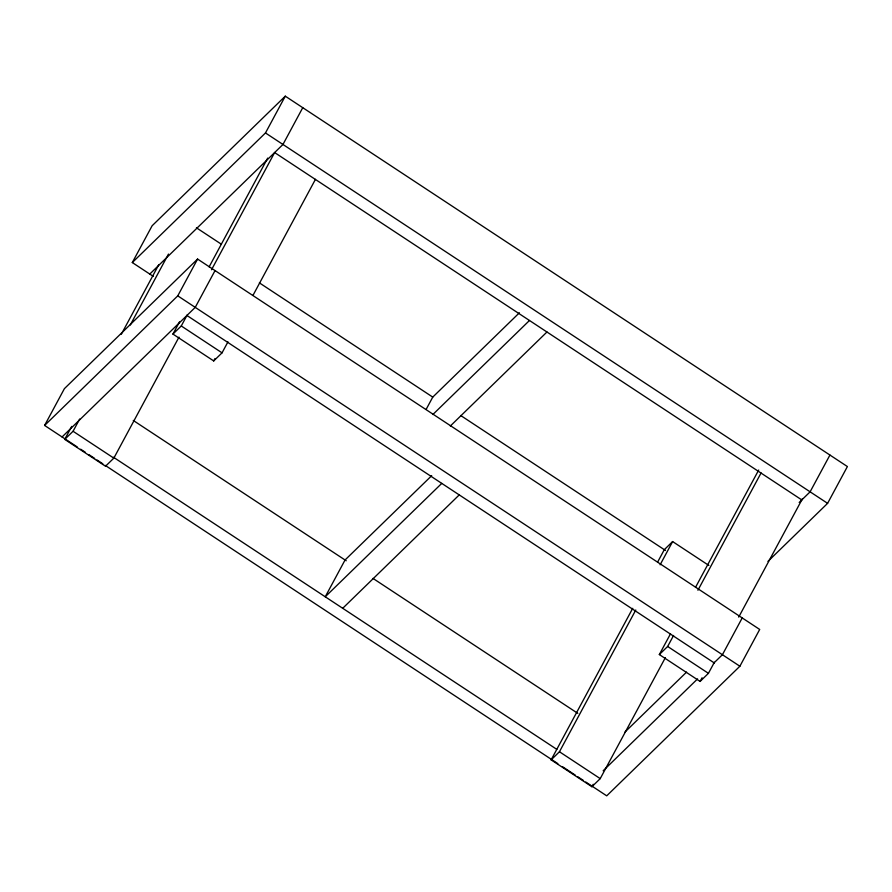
<?xml version="1.0" encoding="UTF-8"?>
<svg xmlns="http://www.w3.org/2000/svg" width="892" height="892" viewBox="0 0 892 892"><rect width="100%" height="100%" fill="white"/><g stroke="black" fill="none" stroke-linecap="round" stroke-linejoin="round"><path stroke-width="1.34" d="M77.203 446.925L44.6 425.439L64.402 388.656L197.578 259.07L759.694 629.451L739.881 666.235L606.716 795.831L585.754 782.016M153.279 276.364L132.306 262.549L152.119 225.765L285.284 96.169L847.4 466.561L827.598 503.344L767.967 561.369M178.98 337.154L113.841 458.131L105.512 466.237L64.737 439.366L71.717 426.409M121.323 334.266L158.832 264.612M64.737 439.366L73.066 431.271L79.644 419.05M130.31 324.944L168.476 254.075M44.6 425.439L177.764 295.854L197.578 259.07M132.306 262.549L265.481 132.953L285.284 96.169M227.962 341.848L222.041 352.842L213.712 360.937L172.936 334.076L179.515 321.856M209.129 266.864L267.689 158.096M172.936 334.076L181.266 325.97L187.186 314.976M211.527 269.763L274.691 152.443M215.05 270.577L195.248 307.361L62.072 436.957M302.756 107.687L282.954 144.471L149.789 274.056M213.712 360.937L215.028 358.495M252.96 295.408L315.467 179.314M426.153 409.361L432.765 397.096L519.4 312.78M665.365 657.649L600.227 778.627L591.909 786.722L551.133 759.861L632.718 608.322M657.727 561.893L664.306 549.673L672.624 541.567L708.872 565.45M551.133 759.861L559.451 751.755L635.784 610.005M660.125 564.792L672.624 541.567M714.347 662.332L708.426 673.337L700.108 681.432L659.333 654.561L670.516 633.788M695.515 587.349L758.691 470.039M591.909 786.722L593.225 784.28M659.333 654.561L667.651 646.466L673.572 635.472M697.923 590.248L761.088 472.938M700.108 681.432L702.082 677.764M738.699 617.119L802.521 498.583M742.211 617.944L722.409 654.728L713.466 663.425M829.928 455.043L810.114 491.827L799.187 502.464M432.876 414.501L529.48 320.484M450.348 426.008L546.952 332.002M431.695 475.681L345.048 559.998L325.245 596.781L441.763 483.386M342.718 608.288L459.235 494.904M624.946 732.064L686.561 672.1M603.159 770.777L697.566 678.901M265.481 132.953L827.598 503.344M274.636 152.565L801.797 499.921M196.43 227.794L221.35 244.207M259.371 282.853L432.765 397.107M460.696 415.505L665.51 550.464M177.764 295.854L739.881 666.235M186.919 315.467L714.091 662.823M181.266 325.97L222.041 352.842M667.651 646.466L708.426 673.337M133.265 420.444L346.219 560.767M372.99 578.406L577.804 713.366M113.451 457.228L556.831 749.38M73.066 431.271L113.841 458.131M559.451 751.755L600.227 778.627M80.693 449.222L85.353 452.289M88.843 454.597L94.663 458.421M96.983 459.96L102.803 463.795M105.133 465.323L557.823 763.608M562.473 766.674L575.273 775.115M577.603 776.653L583.424 780.478"/></g></svg>
